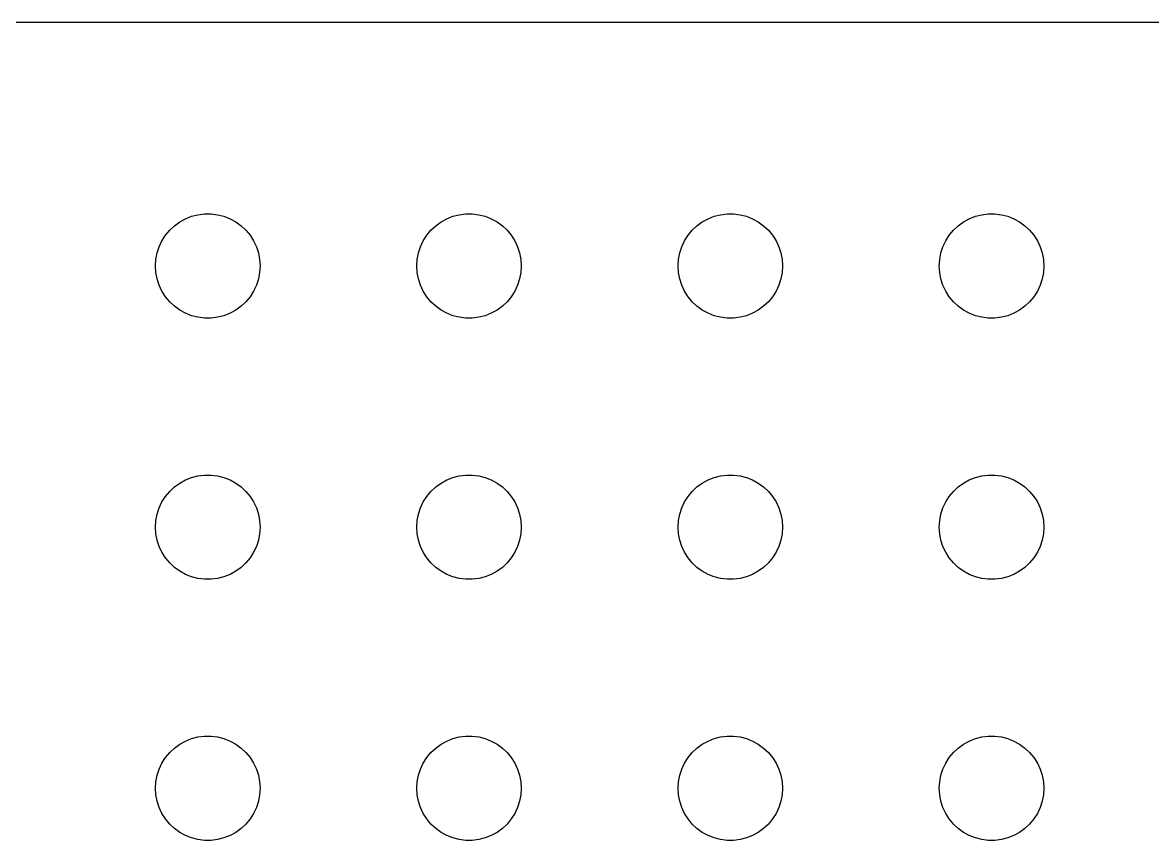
# Model space of a CAD drawing. Header units: metres. Extents: x -134 to 134, y 176 to 508.
# Drawn here: x 32.18 to 64.62, y 256.5 to 279.99 of the extents above; entities that cross this region are included whole.
import ezdxf

# ---------------------------------------------------------------- set-up
doc = ezdxf.new("R2010")
doc.units = ezdxf.units.M

msp = doc.modelspace()

# ---------------------------------------------------------------- linework, layer by layer
for p, q in [((129.814, 279.99), (-129.814, 279.99)), ((36.8613, 274.357), (37.0365, 274.427)), ((37.0365, 274.427), (37.2189, 274.473)), ((37.2189, 274.473), (37.4058, 274.497)), ((37.4058, 274.497), (37.5942, 274.497)), ((37.5942, 274.497), (37.7811, 274.473)), ((37.7811, 274.473), (37.9635, 274.427)), ((37.9635, 274.427), (38.1387, 274.357)), ((44.3613, 274.357), (44.5365, 274.427)), ((44.5365, 274.427), (44.7189, 274.473)), ((44.7189, 274.473), (44.9058, 274.497)), ((44.9058, 274.497), (45.0942, 274.497)), ((45.0942, 274.497), (45.2811, 274.473)), ((45.2811, 274.473), (45.4635, 274.427)), ((45.4635, 274.427), (45.6387, 274.357)), ((51.8613, 274.357), (52.0365, 274.427)), ((52.0365, 274.427), (52.2189, 274.473)), ((52.2189, 274.473), (52.4058, 274.497)), ((52.4058, 274.497), (52.5942, 274.497)), ((52.5942, 274.497), (52.7811, 274.473)), ((52.7811, 274.473), (52.9635, 274.427)), ((52.9635, 274.427), (53.1387, 274.357)), ((59.3613, 274.357), (59.5365, 274.427)), ((59.5365, 274.427), (59.7189, 274.473)), ((59.7189, 274.473), (59.9058, 274.497)), ((59.9058, 274.497), (60.0942, 274.497)), ((60.0942, 274.497), (60.2811, 274.473)), ((60.2811, 274.473), (60.4635, 274.427)), ((60.4635, 274.427), (60.6387, 274.357)), ((36.4065, 274.027), (36.5439, 274.156)), ((36.5439, 274.156), (36.6963, 274.266)), ((36.6963, 274.266), (36.8613, 274.357)), ((38.1387, 274.357), (38.3037, 274.266)), ((38.3037, 274.266), (38.4561, 274.156)), ((38.4561, 274.156), (38.5934, 274.027)), ((43.9065, 274.027), (44.0439, 274.156)), ((44.0439, 274.156), (44.1963, 274.266)), ((44.1963, 274.266), (44.3613, 274.357)), ((45.6387, 274.357), (45.8037, 274.266)), ((45.8037, 274.266), (45.9561, 274.156)), ((45.9561, 274.156), (46.0934, 274.027)), ((51.4065, 274.027), (51.5439, 274.156)), ((51.5439, 274.156), (51.6963, 274.266)), ((51.6963, 274.266), (51.8613, 274.357)), ((53.1387, 274.357), (53.3037, 274.266)), ((53.3037, 274.266), (53.4561, 274.156)), ((53.4561, 274.156), (53.5934, 274.027)), ((58.9065, 274.027), (59.0439, 274.156)), ((59.0439, 274.156), (59.1963, 274.266)), ((59.1963, 274.266), (59.3613, 274.357)), ((60.6387, 274.357), (60.8037, 274.266)), ((60.8037, 274.266), (60.9561, 274.156)), ((60.9561, 274.156), (61.0934, 274.027)), ((36.1855, 273.723), (36.2865, 273.882)), ((36.2865, 273.882), (36.4065, 274.027)), ((38.5934, 274.027), (38.7135, 273.882)), ((38.7135, 273.882), (38.8145, 273.723)), ((43.6855, 273.723), (43.7865, 273.882)), ((43.7865, 273.882), (43.9065, 274.027)), ((46.0934, 274.027), (46.2135, 273.882)), ((46.2135, 273.882), (46.3145, 273.723)), ((51.1855, 273.723), (51.2865, 273.882)), ((51.2865, 273.882), (51.4065, 274.027)), ((53.5934, 274.027), (53.7135, 273.882)), ((53.7135, 273.882), (53.8145, 273.723)), ((58.6855, 273.723), (58.7865, 273.882)), ((58.7865, 273.882), (58.9065, 274.027)), ((61.0934, 274.027), (61.2135, 273.882)), ((61.2135, 273.882), (61.3145, 273.723)), ((36.0471, 273.373), (36.1053, 273.552)), ((36.1053, 273.552), (36.1855, 273.723)), ((38.8145, 273.723), (38.8947, 273.552)), ((38.8947, 273.552), (38.9529, 273.373)), ((43.5471, 273.373), (43.6053, 273.552)), ((43.6053, 273.552), (43.6855, 273.723)), ((46.3145, 273.723), (46.3947, 273.552)), ((46.3947, 273.552), (46.4529, 273.373)), ((51.0471, 273.373), (51.1053, 273.552)), ((51.1053, 273.552), (51.1855, 273.723)), ((53.8145, 273.723), (53.8947, 273.552)), ((53.8947, 273.552), (53.9529, 273.373)), ((58.5471, 273.373), (58.6053, 273.552)), ((58.6053, 273.552), (58.6855, 273.723)), ((61.3145, 273.723), (61.3947, 273.552)), ((61.3947, 273.552), (61.4529, 273.373)), ((36, 273), (36.0118, 273.188)), ((36.0118, 273.188), (36.0471, 273.373)), ((38.9529, 273.373), (38.9882, 273.188)), ((38.9882, 273.188), (39, 273)), ((43.5, 273), (43.5118, 273.188)), ((43.5118, 273.188), (43.5471, 273.373)), ((46.4529, 273.373), (46.4882, 273.188)), ((46.4882, 273.188), (46.5, 273)), ((51, 273), (51.0118, 273.188)), ((51.0118, 273.188), (51.0471, 273.373)), ((53.9529, 273.373), (53.9882, 273.188)), ((53.9882, 273.188), (54, 273)), ((58.5, 273), (58.5118, 273.188)), ((58.5118, 273.188), (58.5471, 273.373)), ((61.4529, 273.373), (61.4882, 273.188)), ((61.4882, 273.188), (61.5, 273)), ((36.0118, 272.812), (36, 273)), ((36.0471, 272.627), (36.0118, 272.812)), ((38.9882, 272.812), (38.9529, 272.627)), ((39, 273), (38.9882, 272.812)), ((43.5118, 272.812), (43.5, 273)), ((43.5471, 272.627), (43.5118, 272.812)), ((46.4882, 272.812), (46.4529, 272.627)), ((46.5, 273), (46.4882, 272.812)), ((51.0118, 272.812), (51, 273)), ((51.0471, 272.627), (51.0118, 272.812)), ((53.9882, 272.812), (53.9529, 272.627)), ((54, 273), (53.9882, 272.812)), ((58.5118, 272.812), (58.5, 273)), ((58.5471, 272.627), (58.5118, 272.812)), ((61.4882, 272.812), (61.4529, 272.627)), ((61.5, 273), (61.4882, 272.812)), ((36.1053, 272.448), (36.0471, 272.627)), ((36.1855, 272.277), (36.1053, 272.448)), ((38.8947, 272.448), (38.8145, 272.277)), ((38.9529, 272.627), (38.8947, 272.448)), ((43.6053, 272.448), (43.5471, 272.627)), ((43.6855, 272.277), (43.6053, 272.448)), ((46.3947, 272.448), (46.3145, 272.277)), ((46.4529, 272.627), (46.3947, 272.448)), ((51.1053, 272.448), (51.0471, 272.627)), ((51.1855, 272.277), (51.1053, 272.448)), ((53.8947, 272.448), (53.8145, 272.277)), ((53.9529, 272.627), (53.8947, 272.448)), ((58.6053, 272.448), (58.5471, 272.627)), ((58.6855, 272.277), (58.6053, 272.448)), ((61.3947, 272.448), (61.3145, 272.277)), ((61.4529, 272.627), (61.3947, 272.448)), ((36.2865, 272.118), (36.1855, 272.277)), ((38.8145, 272.277), (38.7135, 272.118)), ((43.7865, 272.118), (43.6855, 272.277)), ((46.3145, 272.277), (46.2135, 272.118)), ((51.2865, 272.118), (51.1855, 272.277)), ((53.8145, 272.277), (53.7135, 272.118)), ((58.7865, 272.118), (58.6855, 272.277)), ((61.3145, 272.277), (61.2135, 272.118)), ((36.4065, 271.973), (36.2865, 272.118)), ((36.5439, 271.844), (36.4065, 271.973)), ((36.6963, 271.734), (36.5439, 271.844)), ((38.4561, 271.844), (38.3037, 271.734)), ((38.5934, 271.973), (38.4561, 271.844)), ((38.7135, 272.118), (38.5934, 271.973)), ((43.9065, 271.973), (43.7865, 272.118)), ((44.0439, 271.844), (43.9065, 271.973)), ((44.1963, 271.734), (44.0439, 271.844)), ((45.9561, 271.844), (45.8037, 271.734)), ((46.0934, 271.973), (45.9561, 271.844)), ((46.2135, 272.118), (46.0934, 271.973)), ((51.4065, 271.973), (51.2865, 272.118)), ((51.5439, 271.844), (51.4065, 271.973)), ((51.6963, 271.734), (51.5439, 271.844)), ((53.4561, 271.844), (53.3037, 271.734)), ((53.5934, 271.973), (53.4561, 271.844)), ((53.7135, 272.118), (53.5934, 271.973)), ((58.9065, 271.973), (58.7865, 272.118)), ((59.0439, 271.844), (58.9065, 271.973)), ((59.1963, 271.734), (59.0439, 271.844)), ((60.9561, 271.844), (60.8037, 271.734)), ((61.0934, 271.973), (60.9561, 271.844)), ((61.2135, 272.118), (61.0934, 271.973)), ((36.8613, 271.643), (36.6963, 271.734)), ((37.0365, 271.573), (36.8613, 271.643)), ((37.2189, 271.527), (37.0365, 271.573)), ((37.4058, 271.503), (37.2189, 271.527)), ((37.5942, 271.503), (37.4058, 271.503)), ((37.7811, 271.527), (37.5942, 271.503)), ((37.9635, 271.573), (37.7811, 271.527)), ((38.1387, 271.643), (37.9635, 271.573)), ((38.3037, 271.734), (38.1387, 271.643)), ((44.3613, 271.643), (44.1963, 271.734)), ((44.5365, 271.573), (44.3613, 271.643)), ((44.7189, 271.527), (44.5365, 271.573)), ((44.9058, 271.503), (44.7189, 271.527)), ((45.0942, 271.503), (44.9058, 271.503)), ((45.2811, 271.527), (45.0942, 271.503)), ((45.4635, 271.573), (45.2811, 271.527)), ((45.6387, 271.643), (45.4635, 271.573)), ((45.8037, 271.734), (45.6387, 271.643)), ((51.8613, 271.643), (51.6963, 271.734)), ((52.0365, 271.573), (51.8613, 271.643)), ((52.2189, 271.527), (52.0365, 271.573)), ((52.4058, 271.503), (52.2189, 271.527)), ((52.5942, 271.503), (52.4058, 271.503)), ((52.7811, 271.527), (52.5942, 271.503)), ((52.9635, 271.573), (52.7811, 271.527)), ((53.1387, 271.643), (52.9635, 271.573)), ((53.3037, 271.734), (53.1387, 271.643)), ((59.3613, 271.643), (59.1963, 271.734)), ((59.5365, 271.573), (59.3613, 271.643)), ((59.7189, 271.527), (59.5365, 271.573)), ((59.9058, 271.503), (59.7189, 271.527)), ((60.0942, 271.503), (59.9058, 271.503)), ((60.2811, 271.527), (60.0942, 271.503)), ((60.4635, 271.573), (60.2811, 271.527)), ((60.6387, 271.643), (60.4635, 271.573)), ((60.8037, 271.734), (60.6387, 271.643)), ((37.0365, 266.927), (37.2189, 266.973)), ((37.2189, 266.973), (37.4058, 266.997)), ((37.4058, 266.997), (37.5942, 266.997)), ((37.5942, 266.997), (37.7811, 266.973)), ((37.7811, 266.973), (37.9635, 266.927)), ((44.5365, 266.927), (44.7189, 266.973)), ((44.7189, 266.973), (44.9058, 266.997)), ((44.9058, 266.997), (45.0942, 266.997)), ((45.0942, 266.997), (45.2811, 266.973)), ((45.2811, 266.973), (45.4635, 266.927)), ((52.0365, 266.927), (52.2189, 266.973)), ((52.2189, 266.973), (52.4058, 266.997)), ((52.4058, 266.997), (52.5942, 266.997)), ((52.5942, 266.997), (52.7811, 266.973)), ((52.7811, 266.973), (52.9635, 266.927)), ((59.5365, 266.927), (59.7189, 266.973)), ((59.7189, 266.973), (59.9058, 266.997)), ((59.9058, 266.997), (60.0942, 266.997)), ((60.0942, 266.997), (60.2811, 266.973)), ((60.2811, 266.973), (60.4635, 266.927)), ((36.4065, 266.527), (36.5439, 266.656)), ((36.5439, 266.656), (36.6963, 266.766)), ((36.6963, 266.766), (36.8613, 266.857)), ((36.8613, 266.857), (37.0365, 266.927)), ((37.9635, 266.927), (38.1387, 266.857)), ((38.1387, 266.857), (38.3037, 266.766)), ((38.3037, 266.766), (38.4561, 266.656)), ((38.4561, 266.656), (38.5934, 266.527)), ((43.9065, 266.527), (44.0439, 266.656)), ((44.0439, 266.656), (44.1963, 266.766)), ((44.1963, 266.766), (44.3613, 266.857)), ((44.3613, 266.857), (44.5365, 266.927)), ((45.4635, 266.927), (45.6387, 266.857)), ((45.6387, 266.857), (45.8037, 266.766)), ((45.8037, 266.766), (45.9561, 266.656)), ((45.9561, 266.656), (46.0934, 266.527)), ((51.4065, 266.527), (51.5439, 266.656)), ((51.5439, 266.656), (51.6963, 266.766)), ((51.6963, 266.766), (51.8613, 266.857)), ((51.8613, 266.857), (52.0365, 266.927)), ((52.9635, 266.927), (53.1387, 266.857)), ((53.1387, 266.857), (53.3037, 266.766)), ((53.3037, 266.766), (53.4561, 266.656)), ((53.4561, 266.656), (53.5934, 266.527)), ((58.9065, 266.527), (59.0439, 266.656)), ((59.0439, 266.656), (59.1963, 266.766)), ((59.1963, 266.766), (59.3613, 266.857)), ((59.3613, 266.857), (59.5365, 266.927)), ((60.4635, 266.927), (60.6387, 266.857)), ((60.6387, 266.857), (60.8037, 266.766)), ((60.8037, 266.766), (60.9561, 266.656)), ((60.9561, 266.656), (61.0934, 266.527)), ((36.1855, 266.223), (36.2865, 266.382)), ((36.2865, 266.382), (36.4065, 266.527)), ((38.5934, 266.527), (38.7135, 266.382)), ((38.7135, 266.382), (38.8145, 266.223)), ((43.6855, 266.223), (43.7865, 266.382)), ((43.7865, 266.382), (43.9065, 266.527)), ((46.0934, 266.527), (46.2135, 266.382)), ((46.2135, 266.382), (46.3145, 266.223)), ((51.1855, 266.223), (51.2865, 266.382)), ((51.2865, 266.382), (51.4065, 266.527)), ((53.5934, 266.527), (53.7135, 266.382)), ((53.7135, 266.382), (53.8145, 266.223)), ((58.6855, 266.223), (58.7865, 266.382)), ((58.7865, 266.382), (58.9065, 266.527)), ((61.0934, 266.527), (61.2135, 266.382)), ((61.2135, 266.382), (61.3145, 266.223)), ((36.0471, 265.873), (36.1053, 266.052)), ((36.1053, 266.052), (36.1855, 266.223)), ((38.8145, 266.223), (38.8947, 266.052)), ((38.8947, 266.052), (38.9529, 265.873)), ((43.5471, 265.873), (43.6053, 266.052)), ((43.6053, 266.052), (43.6855, 266.223)), ((46.3145, 266.223), (46.3947, 266.052)), ((46.3947, 266.052), (46.4529, 265.873)), ((51.0471, 265.873), (51.1053, 266.052)), ((51.1053, 266.052), (51.1855, 266.223)), ((53.8145, 266.223), (53.8947, 266.052)), ((53.8947, 266.052), (53.9529, 265.873)), ((58.5471, 265.873), (58.6053, 266.052)), ((58.6053, 266.052), (58.6855, 266.223)), ((61.3145, 266.223), (61.3947, 266.052)), ((61.3947, 266.052), (61.4529, 265.873)), ((36, 265.5), (36.0118, 265.688)), ((36.0118, 265.688), (36.0471, 265.873)), ((38.9529, 265.873), (38.9882, 265.688)), ((38.9882, 265.688), (39, 265.5)), ((43.5, 265.5), (43.5118, 265.688)), ((43.5118, 265.688), (43.5471, 265.873)), ((46.4529, 265.873), (46.4882, 265.688)), ((46.4882, 265.688), (46.5, 265.5)), ((51, 265.5), (51.0118, 265.688)), ((51.0118, 265.688), (51.0471, 265.873)), ((53.9529, 265.873), (53.9882, 265.688)), ((53.9882, 265.688), (54, 265.5)), ((58.5, 265.5), (58.5118, 265.688)), ((58.5118, 265.688), (58.5471, 265.873)), ((61.4529, 265.873), (61.4882, 265.688)), ((61.4882, 265.688), (61.5, 265.5)), ((36.0118, 265.312), (36, 265.5)), ((36.0471, 265.127), (36.0118, 265.312)), ((38.9882, 265.312), (38.9529, 265.127)), ((39, 265.5), (38.9882, 265.312)), ((43.5118, 265.312), (43.5, 265.5)), ((43.5471, 265.127), (43.5118, 265.312)), ((46.4882, 265.312), (46.4529, 265.127)), ((46.5, 265.5), (46.4882, 265.312)), ((51.0118, 265.312), (51, 265.5)), ((51.0471, 265.127), (51.0118, 265.312)), ((53.9882, 265.312), (53.9529, 265.127)), ((54, 265.5), (53.9882, 265.312)), ((58.5118, 265.312), (58.5, 265.5)), ((58.5471, 265.127), (58.5118, 265.312)), ((61.4882, 265.312), (61.4529, 265.127)), ((61.5, 265.5), (61.4882, 265.312)), ((36.1053, 264.948), (36.0471, 265.127)), ((38.9529, 265.127), (38.8947, 264.948)), ((43.6053, 264.948), (43.5471, 265.127)), ((46.4529, 265.127), (46.3947, 264.948)), ((51.1053, 264.948), (51.0471, 265.127)), ((53.9529, 265.127), (53.8947, 264.948)), ((58.6053, 264.948), (58.5471, 265.127)), ((61.4529, 265.127), (61.3947, 264.948)), ((36.1855, 264.777), (36.1053, 264.948)), ((36.2865, 264.618), (36.1855, 264.777)), ((38.8145, 264.777), (38.7135, 264.618)), ((38.8947, 264.948), (38.8145, 264.777)), ((43.6855, 264.777), (43.6053, 264.948)), ((43.7865, 264.618), (43.6855, 264.777)), ((46.3145, 264.777), (46.2135, 264.618)), ((46.3947, 264.948), (46.3145, 264.777)), ((51.1855, 264.777), (51.1053, 264.948)), ((51.2865, 264.618), (51.1855, 264.777)), ((53.8145, 264.777), (53.7135, 264.618)), ((53.8947, 264.948), (53.8145, 264.777)), ((58.6855, 264.777), (58.6053, 264.948)), ((58.7865, 264.618), (58.6855, 264.777)), ((61.3145, 264.777), (61.2135, 264.618)), ((61.3947, 264.948), (61.3145, 264.777)), ((36.4065, 264.473), (36.2865, 264.618)), ((36.5439, 264.344), (36.4065, 264.473)), ((36.6963, 264.234), (36.5439, 264.344)), ((38.4561, 264.344), (38.3037, 264.234)), ((38.5934, 264.473), (38.4561, 264.344)), ((38.7135, 264.618), (38.5934, 264.473)), ((43.9065, 264.473), (43.7865, 264.618)), ((44.0439, 264.344), (43.9065, 264.473)), ((44.1963, 264.234), (44.0439, 264.344)), ((45.9561, 264.344), (45.8037, 264.234)), ((46.0934, 264.473), (45.9561, 264.344)), ((46.2135, 264.618), (46.0934, 264.473)), ((51.4065, 264.473), (51.2865, 264.618)), ((51.5439, 264.344), (51.4065, 264.473)), ((51.6963, 264.234), (51.5439, 264.344)), ((53.4561, 264.344), (53.3037, 264.234)), ((53.5934, 264.473), (53.4561, 264.344)), ((53.7135, 264.618), (53.5934, 264.473)), ((58.9065, 264.473), (58.7865, 264.618)), ((59.0439, 264.344), (58.9065, 264.473)), ((59.1963, 264.234), (59.0439, 264.344)), ((60.9561, 264.344), (60.8037, 264.234)), ((61.0934, 264.473), (60.9561, 264.344)), ((61.2135, 264.618), (61.0934, 264.473)), ((36.8613, 264.143), (36.6963, 264.234)), ((37.0365, 264.073), (36.8613, 264.143)), ((37.2189, 264.027), (37.0365, 264.073)), ((37.4058, 264.003), (37.2189, 264.027)), ((37.7811, 264.027), (37.5942, 264.003)), ((37.9635, 264.073), (37.7811, 264.027)), ((38.1387, 264.143), (37.9635, 264.073)), ((38.3037, 264.234), (38.1387, 264.143)), ((44.3613, 264.143), (44.1963, 264.234)), ((44.5365, 264.073), (44.3613, 264.143)), ((44.7189, 264.027), (44.5365, 264.073)), ((44.9058, 264.003), (44.7189, 264.027)), ((45.2811, 264.027), (45.0942, 264.003)), ((45.4635, 264.073), (45.2811, 264.027)), ((45.6387, 264.143), (45.4635, 264.073)), ((45.8037, 264.234), (45.6387, 264.143)), ((51.8613, 264.143), (51.6963, 264.234)), ((52.0365, 264.073), (51.8613, 264.143)), ((52.2189, 264.027), (52.0365, 264.073)), ((52.4058, 264.003), (52.2189, 264.027)), ((52.7811, 264.027), (52.5942, 264.003)), ((52.9635, 264.073), (52.7811, 264.027)), ((53.1387, 264.143), (52.9635, 264.073)), ((53.3037, 264.234), (53.1387, 264.143)), ((59.3613, 264.143), (59.1963, 264.234)), ((59.5365, 264.073), (59.3613, 264.143)), ((59.7189, 264.027), (59.5365, 264.073)), ((59.9058, 264.003), (59.7189, 264.027)), ((60.2811, 264.027), (60.0942, 264.003)), ((60.4635, 264.073), (60.2811, 264.027)), ((60.6387, 264.143), (60.4635, 264.073)), ((60.8037, 264.234), (60.6387, 264.143)), ((37.5942, 264.003), (37.4058, 264.003)), ((45.0942, 264.003), (44.9058, 264.003)), ((52.5942, 264.003), (52.4058, 264.003)), ((60.0942, 264.003), (59.9058, 264.003)), ((37.0365, 259.427), (37.2189, 259.473)), ((37.2189, 259.473), (37.4058, 259.497)), ((37.4058, 259.497), (37.5942, 259.497)), ((37.5942, 259.497), (37.7811, 259.473)), ((37.7811, 259.473), (37.9635, 259.427)), ((44.5365, 259.427), (44.7189, 259.473)), ((44.7189, 259.473), (44.9058, 259.497)), ((44.9058, 259.497), (45.0942, 259.497)), ((45.0942, 259.497), (45.2811, 259.473)), ((45.2811, 259.473), (45.4635, 259.427)), ((52.0365, 259.427), (52.2189, 259.473)), ((52.2189, 259.473), (52.4058, 259.497)), ((52.4058, 259.497), (52.5942, 259.497)), ((52.5942, 259.497), (52.7811, 259.473)), ((52.7811, 259.473), (52.9635, 259.427)), ((59.5365, 259.427), (59.7189, 259.473)), ((59.7189, 259.473), (59.9058, 259.497)), ((59.9058, 259.497), (60.0942, 259.497)), ((60.0942, 259.497), (60.2811, 259.473)), ((60.2811, 259.473), (60.4635, 259.427)), ((36.4065, 259.027), (36.5439, 259.156)), ((36.5439, 259.156), (36.6963, 259.266)), ((36.6963, 259.266), (36.8613, 259.357)), ((36.8613, 259.357), (37.0365, 259.427)), ((37.9635, 259.427), (38.1387, 259.357)), ((38.1387, 259.357), (38.3037, 259.266)), ((38.3037, 259.266), (38.4561, 259.156)), ((38.4561, 259.156), (38.5934, 259.027)), ((43.9065, 259.027), (44.0439, 259.156)), ((44.0439, 259.156), (44.1963, 259.266)), ((44.1963, 259.266), (44.3613, 259.357)), ((44.3613, 259.357), (44.5365, 259.427)), ((45.4635, 259.427), (45.6387, 259.357)), ((45.6387, 259.357), (45.8037, 259.266)), ((45.8037, 259.266), (45.9561, 259.156)), ((45.9561, 259.156), (46.0934, 259.027)), ((51.4065, 259.027), (51.5439, 259.156)), ((51.5439, 259.156), (51.6963, 259.266)), ((51.6963, 259.266), (51.8613, 259.357)), ((51.8613, 259.357), (52.0365, 259.427)), ((52.9635, 259.427), (53.1387, 259.357)), ((53.1387, 259.357), (53.3037, 259.266)), ((53.3037, 259.266), (53.4561, 259.156)), ((53.4561, 259.156), (53.5934, 259.027)), ((58.9065, 259.027), (59.0439, 259.156)), ((59.0439, 259.156), (59.1963, 259.266)), ((59.1963, 259.266), (59.3613, 259.357)), ((59.3613, 259.357), (59.5365, 259.427)), ((60.4635, 259.427), (60.6387, 259.357)), ((60.6387, 259.357), (60.8037, 259.266)), ((60.8037, 259.266), (60.9561, 259.156)), ((60.9561, 259.156), (61.0934, 259.027)), ((36.1855, 258.723), (36.2865, 258.882)), ((36.2865, 258.882), (36.4065, 259.027)), ((38.5934, 259.027), (38.7135, 258.882)), ((38.7135, 258.882), (38.8145, 258.723)), ((43.6855, 258.723), (43.7865, 258.882)), ((43.7865, 258.882), (43.9065, 259.027)), ((46.0934, 259.027), (46.2135, 258.882)), ((46.2135, 258.882), (46.3145, 258.723)), ((51.1855, 258.723), (51.2865, 258.882)), ((51.2865, 258.882), (51.4065, 259.027)), ((53.5934, 259.027), (53.7135, 258.882)), ((53.7135, 258.882), (53.8145, 258.723)), ((58.6855, 258.723), (58.7865, 258.882)), ((58.7865, 258.882), (58.9065, 259.027)), ((61.0934, 259.027), (61.2135, 258.882)), ((61.2135, 258.882), (61.3145, 258.723)), ((36.0471, 258.373), (36.1053, 258.552)), ((36.1053, 258.552), (36.1855, 258.723)), ((38.8145, 258.723), (38.8947, 258.552)), ((38.8947, 258.552), (38.9529, 258.373)), ((43.5471, 258.373), (43.6053, 258.552)), ((43.6053, 258.552), (43.6855, 258.723)), ((46.3145, 258.723), (46.3947, 258.552)), ((46.3947, 258.552), (46.4529, 258.373)), ((51.0471, 258.373), (51.1053, 258.552)), ((51.1053, 258.552), (51.1855, 258.723)), ((53.8145, 258.723), (53.8947, 258.552)), ((53.8947, 258.552), (53.9529, 258.373)), ((58.5471, 258.373), (58.6053, 258.552)), ((58.6053, 258.552), (58.6855, 258.723)), ((61.3145, 258.723), (61.3947, 258.552)), ((61.3947, 258.552), (61.4529, 258.373)), ((36, 258), (36.0118, 258.188)), ((36.0118, 258.188), (36.0471, 258.373)), ((38.9529, 258.373), (38.9882, 258.188)), ((38.9882, 258.188), (39, 258)), ((43.5, 258), (43.5118, 258.188)), ((43.5118, 258.188), (43.5471, 258.373)), ((46.4529, 258.373), (46.4882, 258.188)), ((46.4882, 258.188), (46.5, 258)), ((51, 258), (51.0118, 258.188)), ((51.0118, 258.188), (51.0471, 258.373)), ((53.9529, 258.373), (53.9882, 258.188)), ((53.9882, 258.188), (54, 258)), ((58.5, 258), (58.5118, 258.188)), ((58.5118, 258.188), (58.5471, 258.373)), ((61.4529, 258.373), (61.4882, 258.188)), ((61.4882, 258.188), (61.5, 258)), ((36.0118, 257.812), (36, 258)), ((39, 258), (38.9882, 257.812)), ((43.5118, 257.812), (43.5, 258)), ((46.5, 258), (46.4882, 257.812)), ((51.0118, 257.812), (51, 258)), ((54, 258), (53.9882, 257.812)), ((58.5118, 257.812), (58.5, 258)), ((61.5, 258), (61.4882, 257.812)), ((36.0471, 257.627), (36.0118, 257.812)), ((36.1053, 257.448), (36.0471, 257.627)), ((38.9529, 257.627), (38.8947, 257.448)), ((38.9882, 257.812), (38.9529, 257.627)), ((43.5471, 257.627), (43.5118, 257.812)), ((43.6053, 257.448), (43.5471, 257.627)), ((46.4529, 257.627), (46.3947, 257.448)), ((46.4882, 257.812), (46.4529, 257.627)), ((51.0471, 257.627), (51.0118, 257.812)), ((51.1053, 257.448), (51.0471, 257.627)), ((53.9529, 257.627), (53.8947, 257.448)), ((53.9882, 257.812), (53.9529, 257.627)), ((58.5471, 257.627), (58.5118, 257.812)), ((58.6053, 257.448), (58.5471, 257.627)), ((61.4529, 257.627), (61.3947, 257.448)), ((61.4882, 257.812), (61.4529, 257.627)), ((36.1855, 257.277), (36.1053, 257.448)), ((36.2865, 257.118), (36.1855, 257.277)), ((38.8145, 257.277), (38.7135, 257.118)), ((38.8947, 257.448), (38.8145, 257.277)), ((43.6855, 257.277), (43.6053, 257.448)), ((43.7865, 257.118), (43.6855, 257.277)), ((46.3145, 257.277), (46.2135, 257.118)), ((46.3947, 257.448), (46.3145, 257.277)), ((51.1855, 257.277), (51.1053, 257.448)), ((51.2865, 257.118), (51.1855, 257.277)), ((53.8145, 257.277), (53.7135, 257.118)), ((53.8947, 257.448), (53.8145, 257.277)), ((58.6855, 257.277), (58.6053, 257.448)), ((58.7865, 257.118), (58.6855, 257.277)), ((61.3145, 257.277), (61.2135, 257.118)), ((61.3947, 257.448), (61.3145, 257.277)), ((36.4065, 256.973), (36.2865, 257.118)), ((36.5439, 256.844), (36.4065, 256.973)), ((38.5934, 256.973), (38.4561, 256.844)), ((38.7135, 257.118), (38.5934, 256.973)), ((43.9065, 256.973), (43.7865, 257.118)), ((44.0439, 256.844), (43.9065, 256.973)), ((46.0934, 256.973), (45.9561, 256.844)), ((46.2135, 257.118), (46.0934, 256.973)), ((51.4065, 256.973), (51.2865, 257.118)), ((51.5439, 256.844), (51.4065, 256.973)), ((53.5934, 256.973), (53.4561, 256.844)), ((53.7135, 257.118), (53.5934, 256.973)), ((58.9065, 256.973), (58.7865, 257.118)), ((59.0439, 256.844), (58.9065, 256.973)), ((61.0934, 256.973), (60.9561, 256.844)), ((61.2135, 257.118), (61.0934, 256.973)), ((36.6963, 256.734), (36.5439, 256.844)), ((36.8613, 256.643), (36.6963, 256.734)), ((37.0365, 256.573), (36.8613, 256.643)), ((37.2189, 256.527), (37.0365, 256.573)), ((37.9635, 256.573), (37.7811, 256.527)), ((38.1387, 256.643), (37.9635, 256.573)), ((38.3037, 256.734), (38.1387, 256.643)), ((38.4561, 256.844), (38.3037, 256.734)), ((44.1963, 256.734), (44.0439, 256.844)), ((44.3613, 256.643), (44.1963, 256.734)), ((44.5365, 256.573), (44.3613, 256.643)), ((44.7189, 256.527), (44.5365, 256.573)), ((45.4635, 256.573), (45.2811, 256.527)), ((45.6387, 256.643), (45.4635, 256.573)), ((45.8037, 256.734), (45.6387, 256.643)), ((45.9561, 256.844), (45.8037, 256.734)), ((51.6963, 256.734), (51.5439, 256.844)), ((51.8613, 256.643), (51.6963, 256.734)), ((52.0365, 256.573), (51.8613, 256.643)), ((52.2189, 256.527), (52.0365, 256.573)), ((52.9635, 256.573), (52.7811, 256.527)), ((53.1387, 256.643), (52.9635, 256.573)), ((53.3037, 256.734), (53.1387, 256.643)), ((53.4561, 256.844), (53.3037, 256.734)), ((59.1963, 256.734), (59.0439, 256.844)), ((59.3613, 256.643), (59.1963, 256.734)), ((59.5365, 256.573), (59.3613, 256.643)), ((59.7189, 256.527), (59.5365, 256.573)), ((60.4635, 256.573), (60.2811, 256.527)), ((60.6387, 256.643), (60.4635, 256.573)), ((60.8037, 256.734), (60.6387, 256.643)), ((60.9561, 256.844), (60.8037, 256.734)), ((37.4058, 256.503), (37.2189, 256.527)), ((37.5942, 256.503), (37.4058, 256.503)), ((37.7811, 256.527), (37.5942, 256.503)), ((44.9058, 256.503), (44.7189, 256.527)), ((45.0942, 256.503), (44.9058, 256.503)), ((45.2811, 256.527), (45.0942, 256.503)), ((52.4058, 256.503), (52.2189, 256.527)), ((52.5942, 256.503), (52.4058, 256.503)), ((52.7811, 256.527), (52.5942, 256.503)), ((59.9058, 256.503), (59.7189, 256.527)), ((60.0942, 256.503), (59.9058, 256.503)), ((60.2811, 256.527), (60.0942, 256.503))]:
    msp.add_line(p, q)

doc.saveas('drawing.dxf')
